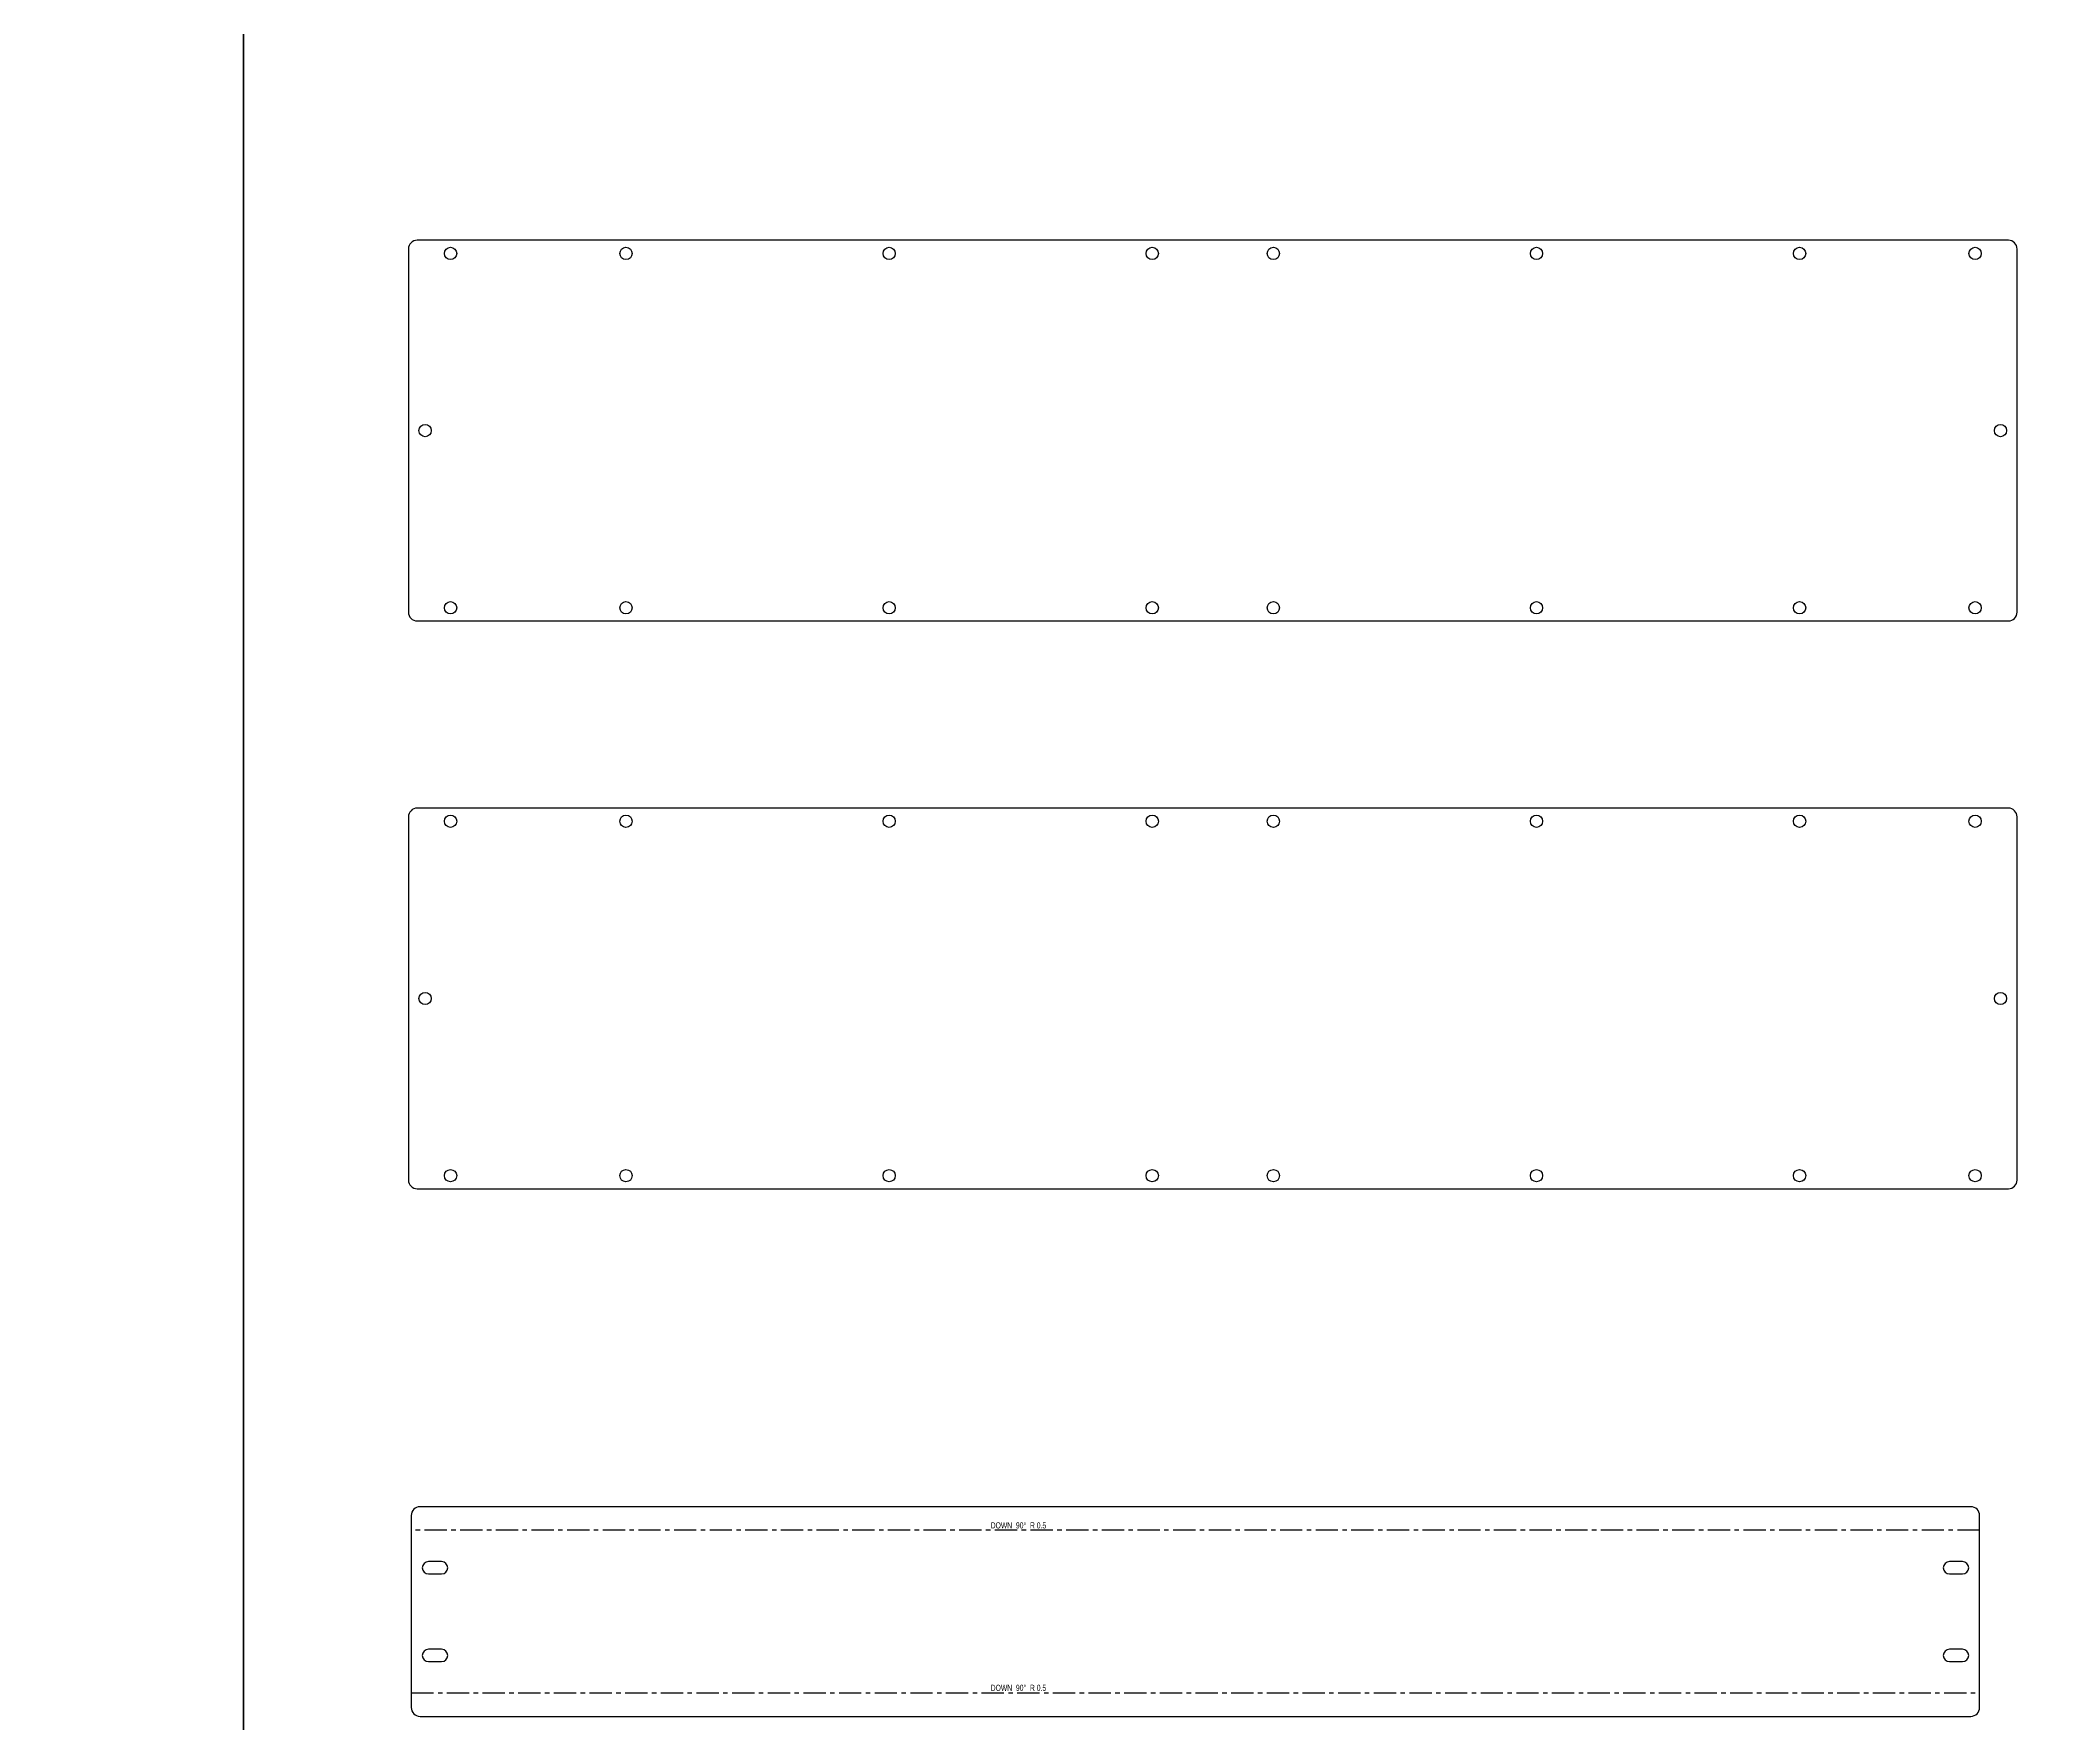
# Model space of a CAD drawing. Header units: inches. Extents: x 931 to 7871, y 712 to 4412.
# Drawn here: x 4401 to 5546, y 2500 to 3460 of the extents above; entities that cross this region are included whole.
import ezdxf

# ---------------------------------------------------------------- set-up
doc = ezdxf.new("R2010")
doc.units = ezdxf.units.IN
doc.header["$MEASUREMENT"] = 0
doc.linetypes.add('CENTERX2', pattern=[20.32, 12.7, -2.54, 2.54, -2.54])
doc.layers.add('BENDING', color=4, linetype='Continuous')
doc.layers.add('NOTE', color=2, linetype='Continuous')
doc.styles.add('SLDTEXTSTYLE0', font='TXT', dxfattribs={"width": 0.660714})

msp = doc.modelspace()

# ---------------------------------------------------------------- linework, layer by layer
at = {"color": 7, "linetype": 'Continuous', "lineweight": 25}
for p, q in [((5523.3, 3346), (4616.3, 3346)), ((4611.3, 3341), (4611.3, 3134)), ((5528.3, 3134), (5528.3, 3341)), ((4616.3, 3129), (5523.3, 3129)), ((5523.3, 3022.3), (4616.3, 3022.3)), ((4611.3, 3017.3), (4611.3, 2810.3)), ((5528.3, 2810.3), (5528.3, 3017.3)), ((4616.3, 2805.3), (5523.3, 2805.3)), ((5501.9, 2624.1), (4617.9, 2624.1)), ((4612.9, 2619.1), (4612.9, 2509.6)), ((5506.9, 2509.6), (5506.9, 2619.1)), ((4630.2, 2592.8), (4622.7, 2592.8)), ((5497.2, 2592.8), (5489.7, 2592.8)), ((4622.7, 2585.8), (4630.2, 2585.8)), ((5489.7, 2585.8), (5497.2, 2585.8)), ((4630.2, 2542.8), (4622.7, 2542.8)), ((5497.2, 2542.8), (5489.7, 2542.8)), ((4622.7, 2535.8), (4630.2, 2535.8)), ((5489.7, 2535.8), (5497.2, 2535.8)), ((4617.9, 2504.6), (5501.9, 2504.6))]:
    msp.add_line(p, q, dxfattribs=at)
for centre in [(4635.3, 3338.5), (4735.3, 3338.5), (4885.3, 3338.5), (5035.3, 3338.5), (5104.3, 3338.5), (5254.3, 3338.5), (5404.3, 3338.5), (5504.3, 3338.5), (4620.8, 3237.5), (5518.8, 3237.5), (4635.3, 3136.5), (4735.3, 3136.5), (4885.3, 3136.5), (5035.3, 3136.5), (5104.3, 3136.5), (5254.3, 3136.5), (5404.3, 3136.5), (5504.3, 3136.5), (4635.3, 3014.8), (4735.3, 3014.8), (4885.3, 3014.8), (5035.3, 3014.8), (5104.3, 3014.8), (5254.3, 3014.8), (5404.3, 3014.8), (5504.3, 3014.8), (4620.8, 2913.8), (5518.8, 2913.8), (4635.3, 2812.8), (4735.3, 2812.8), (4885.3, 2812.8), (5035.3, 2812.8), (5104.3, 2812.8), (5254.3, 2812.8), (5404.3, 2812.8), (5504.3, 2812.8)]:
    msp.add_circle(centre, 3.5, dxfattribs=at)
for centre, radius, start, end in [((4616.3, 3341), 5, 90, 180), ((5523.3, 3341), 5, 0, 90), ((4616.3, 3134), 5, 180, 270), ((5523.3, 3134), 5, 270, 0), ((4616.3, 3017.3), 5, 90, 180), ((5523.3, 3017.3), 5, 0, 90), ((4616.3, 2810.3), 5, 180, 270), ((5523.3, 2810.3), 5, 270, 0), ((4617.9, 2619.1), 5, 90, 180), ((5501.9, 2619.1), 5, 0, 90), ((4622.7, 2589.3), 3.5, 90, 270), ((4630.2, 2589.3), 3.5, 270, 90), ((5489.7, 2589.3), 3.5, 90, 270), ((5497.2, 2589.3), 3.5, 270, 90), ((4622.7, 2539.3), 3.5, 90, 270), ((4630.2, 2539.3), 3.5, 270, 90), ((5489.7, 2539.3), 3.5, 90, 270), ((5497.2, 2539.3), 3.5, 270, 90), ((4617.9, 2509.6), 5, 180, 270), ((5501.9, 2509.6), 5, 270, 0)]:
    msp.add_arc(centre, radius, start, end, dxfattribs=at)
at = {"layer": 'BENDING', "linetype": 'CENTERX2'}
for p, q in [((5506.9, 2610.7), (4612.9, 2610.7)), ((4612.9, 2518), (5506.9, 2518))]:
    msp.add_line(p, q, dxfattribs=at)
at = {"layer": 'NOTE'}
for points in [[(931.4, 4412), (4517.2, 4412), (4517.2, 712), (931.4, 712)], [(4517.2, 4412), (7871.3, 4412), (7871.3, 2116.6), (4517.2, 2116.6)]]:
    msp.add_lwpolyline(points, close=True, dxfattribs=at)

# ---------------------------------------------------------------- texts
at = {"layer": 'BENDING', "linetype": 'CENTERX2', "char_height": 3.5, "attachment_point": 2, "style": 'SLDTEXTSTYLE0'}
for insert in [(4959, 2615.2), (4959, 2522.6)]:
    msp.add_mtext('DOWN  90°  R 0.5', dxfattribs=dict(at, insert=insert))

doc.saveas('drawing.dxf')
